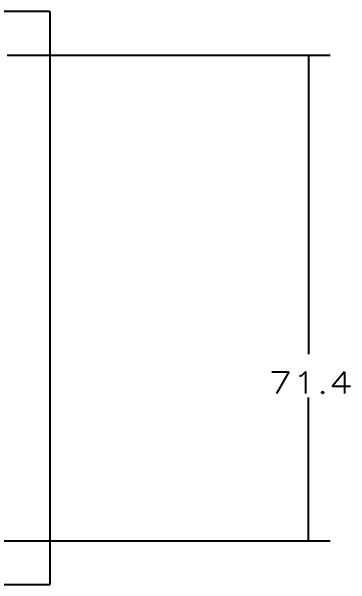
# Model space of a CAD drawing. Header units: inches. Extents: x 0 to 1189, y 0 to 841.
# Drawn here: x 435.4 to 485.3, y 556.9 to 641.1 of the extents above; entities that cross this region are included whole.
import ezdxf

# ---------------------------------------------------------------- set-up
doc = ezdxf.new("R2010")
doc.units = ezdxf.units.IN
doc.header["$MEASUREMENT"] = 0
doc.layers.add('1', color=7, linetype='Continuous', true_color=0xffffff)
doc.styles.add('blockfont', font='simplex.shx', dxfattribs={"bigfont": 'bigfont'})

# ---------------------------------------------------------------- blocks, each defined once
blk = doc.blocks.new('_U10')
at = {"color": 7}
for p, q in [((434.789, 634.7), (482.301, 634.7)), ((479.126, 634.7), (479.126, 590.747)), ((479.126, 563.3), (479.126, 584.397)), ((422.127, 563.3), (482.301, 563.3))]:
    blk.add_line(p, q, dxfattribs=at)
for points in [[(479.126, 634.7), (479.976, 631.525), (478.275, 631.525), (479.126, 634.7)], [(479.126, 563.3), (478.275, 566.475), (479.976, 566.475), (479.126, 563.3)]]:
    blk.add_solid(points, dxfattribs=at)
at = {"layer": '1', "color": 7, "insert": (473.159, 584.959), "char_height": 3.175, "attachment_point": 7, "line_spacing_factor": 0.903614, "style": 'blockfont'}
blk.add_mtext('\\W01.312;\\fsimplex.shx;71.4', dxfattribs=at)

msp = doc.modelspace()

# ---------------------------------------------------------------- linework, layer by layer
at = {"layer": '1', "color": 251}
for p, q in [((441.0568, 641.1232), (337.7018, 641.1232)), ((441.0568, 641.1232), (441.0568, 556.877)), ((337.7018, 556.877), (441.0568, 556.877))]:
    msp.add_line(p, q, dxfattribs=at)

# ---------------------------------------------------------------- block references
at = {"layer": '1', "color": 7}
msp.add_blockref('_U10', (0, 0), dxfattribs=at)

doc.saveas('drawing.dxf')
